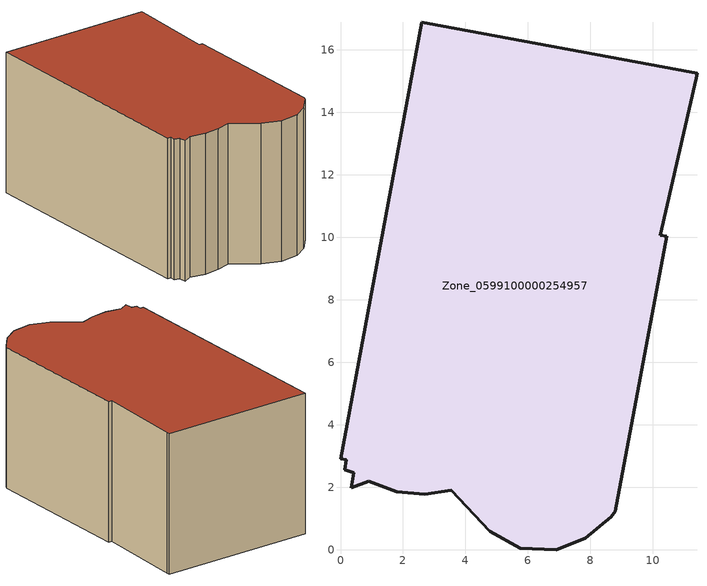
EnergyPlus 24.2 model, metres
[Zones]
Zone_0599100000254957
 floor ground (C_G): 0,2.92 2.6,16.89 11.41,15.25 11.38,15.09 10.23,10.07 10.43,10.03 8.79,1.24 8.67,1.06 7.83,0.37 6.91,0 5.75,0.05 4.77,0.6 3.55,1.9 2.7,1.78 1.8,1.86 0.9,2.19 0.35,2 0.42,2.47 0.13,2.56 0.19,2.88 z0
 wall outside (C_F): 1.8,1.86 2.7,1.78 3.55,1.9 4.77,0.6 5.75,0.05 6.91,0 7.83,0.37 8.67,1.06 8.79,1.24 10.43,10.03 10.23,10.07 11.38,15.09 11.41,15.25 2.6,16.89 0,2.92 0.19,2.88 0.13,2.56 0.42,2.47 0.35,2 0.9,2.19 1.8,1.86 z0:8.08
 roof outside (C_R): 0.19,2.88 0.13,2.56 0.42,2.47 0.35,2 0.9,2.19 1.8,1.86 2.7,1.78 3.55,1.9 4.77,0.6 5.75,0.05 6.91,0 7.83,0.37 8.67,1.06 8.79,1.24 10.43,10.03 10.23,10.07 11.38,15.09 11.41,15.25 2.6,16.89 0,2.92 z8.08
[BUILDING]
Pand.0599100000254957: North Axis=0; Terrain=City; Loads Convergence Tolerance Value=0.04; Temperature Convergence Tolerance Value=0.4; Solar Distribution=FullExterior; Maximum Number of Warmup Days=25; Minimum Number of Warmup Days=1
[Site:Location]
Rotterdam.The.Hague.AP_ZH_NLD Design_Conditions: Latitude=51.96; Longitude=4.45; Time Zone=1; Elevation=-4.5
[SITE:GROUNDTEMPERATURE:BUILDINGSURFACE]
18, 18, 18, 18, 18, 18, 18, 18, 18, 18, 18, 18
[MATERIAL] Thermal Absorptance=0.9; Solar Absorptance=0.7; Visible Absorptance=0.7
Name | Roughness | Thickness | Conductivity | Density | Specific Heat
G.D.1992-2005 | MediumSmooth | 0.15 | 0.06 | 540 | 1210
F.D.1992-2005 | Rough | 0.3 | 0.12 | 1920 | 840
R.D.1992-2005 | MediumRough | 0.2 | 0.08 | 1500 | 1000
[CONSTRUCTION]
C_G: G.D.1992-2005
C_F: F.D.1992-2005
C_R: R.D.1992-2005
[ZONE]
Zone_0599100000254957: Type=1; Multiplier=1; Ceiling Height=Autocalculate; Volume=Autocalculate; Floor Area=autocalculate; Part of Total Floor Area=Yes
[ZONEINFILTRATION:DESIGNFLOWRATE]
Infil_Zone_0599100000254957: Zone or ZoneList or Space or SpaceList=Zone_0599100000254957; Schedule=AlwaysOn; Design Flow Rate Calculation Method=Flow/Area; Flow Rate per Floor Area=0.0021; Constant Term Coefficient=1; Temperature Term Coefficient=0; Velocity Term Coefficient=0; Velocity Squared Term Coefficient=0
[HVACTEMPLATE:ZONE:IDEALLOADSAIRSYSTEM]
Zone_0599100000254957: Maximum Heating Supply Air Temperature=50; Minimum Cooling Supply Air Temperature=13; Maximum Heating Supply Air Humidity Ratio=0.0156; Minimum Cooling Supply Air Humidity Ratio=0.0077; Heating Limit=NoLimit; Cooling Limit=NoLimit; Dehumidification Control Type=ConstantSensibleHeatRatio; Cooling Sensible Heat Ratio=0.7; Dehumidification Setpoint=60; Humidification Control Type=None; Humidification Setpoint=30; Outdoor Air Method=None; Outdoor Air Flow Rate per Person=0.00944; Outdoor Air Flow Rate per Zone Floor Area=0; Outdoor Air Flow Rate per Zone=0; Demand Controlled Ventilation Type=None; Outdoor Air Economizer Type=NoEconomizer; Heat Recovery Type=None; Sensible Heat Recovery Effectiveness=0.7; Latent Heat Recovery Effectiveness=0.65
[ZONECONTROL:THERMOSTAT]
ThermostatControl_Zone_0599100000254957: Zone or ZoneList=Zone_0599100000254957; Control Type Schedule=DualSetpointControlType; Control 1=Thermostat_Zone_0599100000254957; Temperature Difference Between Cutout And Setpoint=0
[THERMOSTATSETPOINT:DUALSETPOINT]
Thermostat_Zone_0599100000254957: Heating Setpoint Temperature Schedule=HeatingSetpoint_Zone_0599100000254957; Cooling Setpoint Temperature Schedule=CoolingSetpoint_Zone_0599100000254957
[SCHEDULE:COMPACT]
HeatingSetpoint_Zone_0599100000254957: Through: 12/31, For: AllDays, Until: 24:00, 21
CoolingSetpoint_Zone_0599100000254957: Through: 12/31, For: AllDays, Until: 24:00, 24
DualSetpointControlType: Through: 12/31, For: AllDays, Until: 24:00, 4
AlwaysOn: Through: 12/31, For: AllDays, Until: 24:00, 1
